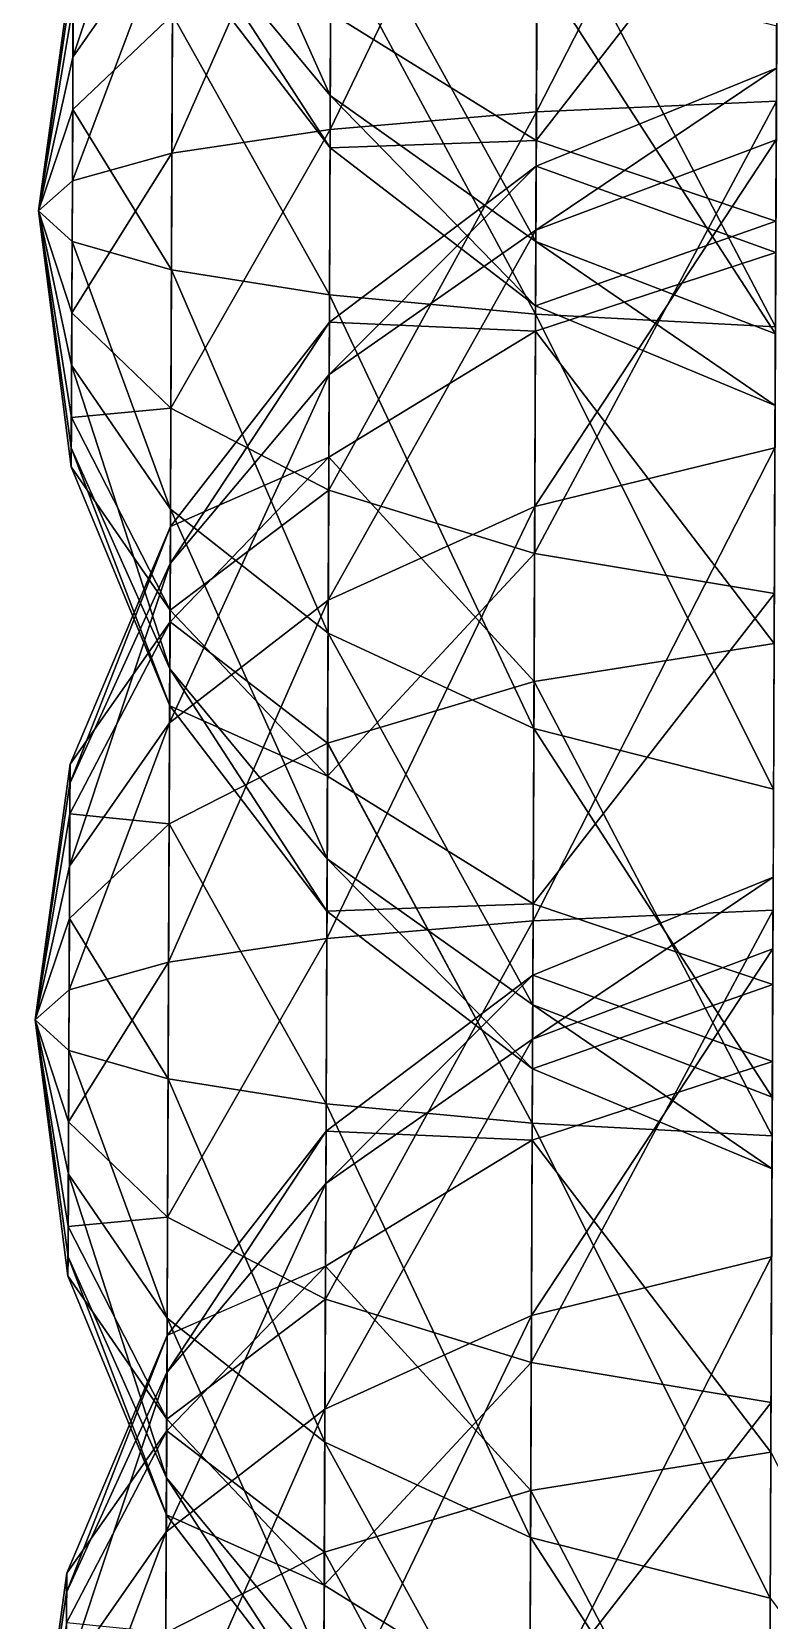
# Model space of a CAD drawing. Header units: metres. Extents: x -322 to 100, y -423 to 142.
# Drawn here: x -81.1 to -58.87, y -146.46 to -98.58 of the extents above; entities that cross this region are included whole.
import ezdxf

# ---------------------------------------------------------------- set-up
doc = ezdxf.new("R2010")
doc.units = ezdxf.units.M

msp = doc.modelspace()

# ---------------------------------------------------------------- linework, layer by layer
for points in [[(-58.594856, -86.74024, -1009.8299), (-65.837555, -88.50333, -1012.2316), (-65.88866, -100.99546, -1007.25073), (-65.88856, -100.99536, -1007.2506)], [(-58.594856, -86.74024, -1009.8299), (-65.88866, -100.99546, -1007.25073), (-58.65185, -100.67341, -1004.2744), (-58.651752, -100.67331, -1004.2743)], [(-65.837555, -88.50333, -1012.2316), (-72.06238, -91.32965, -1016.05225), (-72.104095, -101.529434, -1011.98535), (-72.104, -101.529335, -1011.9852)], [(-65.837555, -88.50333, -1012.2316), (-72.104095, -101.529434, -1011.98535), (-65.88866, -100.99546, -1007.25073), (-65.88856, -100.99536, -1007.2506)], [(-72.09988, -100.499695, -609.37573), (-76.84405, -94.7721, -606.92194), (-76.82438, -89.9639, -613.0186), (-76.82428, -89.9638, -613.0185)], [(-72.09988, -100.499695, -609.37573), (-76.82438, -89.9639, -613.0186), (-72.07206, -93.69986, -617.99774), (-72.07196, -93.69976, -617.9976)], [(-76.825424, -90.21841, -1027.128), (-79.84961, -96.853355, -1029.9855), (-79.85979, -99.34226, -1026.8297), (-79.85969, -99.34216, -1026.8296)], [(-76.825424, -90.21841, -1027.128), (-79.85979, -99.34226, -1026.8297), (-76.84509, -95.02661, -1021.0314), (-76.84499, -95.02651, -1021.03125)], [(-72.06238, -91.32965, -1016.05225), (-76.84509, -95.02661, -1021.0314), (-76.874596, -102.238945, -1018.15564), (-76.8745, -102.238846, -1018.1555)], [(-72.06238, -91.32965, -1016.05225), (-76.874596, -102.238945, -1018.15564), (-72.104095, -101.529434, -1011.98535), (-72.104, -101.529335, -1011.9852)], [(-65.848976, -91.29702, -577.1292), (-72.08969, -98.01068, -588.3091), (-65.89217, -101.856674, -585.45734), (-65.892075, -101.856575, -585.4572)], [(-58.61845, -92.51022, -574.3758), (-65.848976, -91.29702, -577.1292), (-65.89217, -101.856674, -585.45734), (-65.892075, -101.856575, -585.4572)], [(-58.61845, -92.51022, -574.3758), (-65.89217, -101.856674, -585.45734), (-58.66663, -104.28798, -583.6646), (-58.66653, -104.28788, -583.6645)], [(-58.67967, -107.473526, -1061.8296), (-65.85915, -93.783325, -1056.9208), (-58.618946, -92.62932, -1059.6742), (-58.618847, -92.62922, -1059.6741)], [(-65.90464, -104.905075, -611.2586), (-72.09988, -100.499695, -609.37573), (-72.07206, -93.69986, -617.99774), (-72.07196, -93.69976, -617.9976)], [(-65.9136, -107.09228, -1058.8533), (-72.08001, -95.640755, -1052.5408), (-65.85915, -93.783325, -1056.9208), (-65.859055, -93.783226, -1056.9207)], [(-65.90464, -104.905075, -611.2586), (-72.07206, -93.69986, -617.99774), (-65.870575, -96.57703, -621.81836), (-65.870476, -96.57693, -621.81824)], [(-58.67967, -107.473526, -1061.8296), (-65.9136, -107.09228, -1058.8533), (-65.85915, -93.783325, -1056.9208), (-65.859055, -93.783226, -1056.9207)], [(-72.10633, -102.07756, -598.509), (-76.84861, -95.887825, -599.238), (-76.84405, -94.7721, -606.92194), (-76.84395, -94.772, -606.9218)], [(-72.10633, -102.07756, -598.509), (-76.84405, -94.7721, -606.92194), (-72.09988, -100.499695, -609.37573), (-72.09978, -100.499596, -609.3756)], [(-76.84509, -95.02661, -1021.0314), (-79.85979, -99.34226, -1026.8297), (-79.87506, -103.075645, -1025.3411), (-79.87496, -103.07555, -1025.341)], [(-76.84509, -95.02661, -1021.0314), (-79.87506, -103.075645, -1025.3411), (-76.874596, -102.238945, -1018.15564), (-76.8745, -102.238846, -1018.1555)], [(-72.12446, -106.50747, -1054.1187), (-76.85757, -98.07502, -1046.8326), (-72.08001, -95.640755, -1052.5408), (-72.07991, -95.640656, -1052.5406)], [(-65.9136, -107.09228, -1058.8533), (-72.12446, -106.50747, -1054.1187), (-72.08001, -95.640755, -1052.5408), (-72.07991, -95.640656, -1052.5406)], [(-72.08969, -98.01068, -588.3091), (-76.84861, -95.887825, -599.238), (-72.10633, -102.07756, -598.509), (-72.10623, -102.07746, -598.50885)], [(-79.85333, -97.7644, -1037.6964), (-80.901, -103.982506, -1033.052), (-79.847244, -96.27582, -1033.963), (-79.847145, -96.27572, -1033.9629)], [(-79.847244, -96.27582, -1033.963), (-80.901, -103.982506, -1033.052), (-79.84961, -96.853355, -1029.9855), (-79.84951, -96.85326, -1029.9854)], [(-58.68054, -107.688034, -612.44226), (-65.90464, -104.905075, -611.2586), (-65.870575, -96.57703, -621.81836), (-65.870476, -96.57693, -621.81824)], [(-58.68054, -107.688034, -612.44226), (-65.870575, -96.57703, -621.81836), (-58.64254, -98.3993, -624.2201), (-58.64244, -98.3992, -624.22)], [(-79.84961, -96.853355, -1029.9855), (-80.901, -103.982506, -1033.052), (-79.85979, -99.34226, -1026.8297), (-79.85969, -99.34216, -1026.8296)], [(-79.86624, -100.92024, -1040.1854), (-80.901, -103.982506, -1033.052), (-79.85333, -97.7644, -1037.6964), (-79.85323, -97.7643, -1037.6963)], [(-76.85757, -98.07502, -1046.8326), (-79.86624, -100.92024, -1040.1854), (-79.85333, -97.7644, -1037.6964), (-79.85323, -97.7643, -1037.6963)], [(-76.889, -105.75895, -1047.9484), (-79.86624, -100.92024, -1040.1854), (-76.85757, -98.07502, -1046.8326), (-76.85747, -98.07492, -1046.8325)], [(-72.12446, -106.50747, -1054.1187), (-76.889, -105.75895, -1047.9484), (-76.85757, -98.07502, -1046.8326), (-76.85747, -98.07492, -1046.8325)], [(-65.89217, -101.856674, -585.45734), (-72.08969, -98.01068, -588.3091), (-72.10633, -102.07756, -598.509), (-72.10623, -102.07746, -598.50885)], [(-79.85979, -99.34226, -1026.8297), (-80.901, -103.982506, -1033.052), (-79.87506, -103.075645, -1025.3411), (-79.87496, -103.07555, -1025.341)], [(-58.64779, -99.68175, -868.5076), (-65.89533, -102.62843, -868.156), (-65.90324, -104.56091, -854.8469), (-65.90314, -104.560814, -854.8468)], [(-58.64779, -99.68175, -868.5076), (-65.90324, -104.56091, -854.8469), (-58.656605, -101.83715, -853.6633), (-58.656506, -101.83705, -853.6632)], [(-58.670513, -105.23721, -882.4409), (-65.89533, -102.62843, -868.156), (-58.64779, -99.68175, -868.5076), (-58.64769, -99.68165, -868.5075)], [(-65.912544, -106.83756, -597.9495), (-72.10633, -102.07756, -598.509), (-72.09988, -100.499695, -609.37573), (-72.09978, -100.499596, -609.3756)], [(-65.912544, -106.83756, -597.9495), (-72.09988, -100.499695, -609.37573), (-65.90464, -104.905075, -611.2586), (-65.90454, -104.904976, -611.2585)], [(-79.88251, -104.89773, -1040.763), (-80.901, -103.982506, -1033.052), (-79.86624, -100.92024, -1040.1854), (-79.86614, -100.92014, -1040.1853)], [(-76.889, -105.75895, -1047.9484), (-79.88251, -104.89773, -1040.763), (-79.86624, -100.92024, -1040.1854), (-79.86614, -100.92014, -1040.1853)], [(-65.88866, -100.99546, -1007.25073), (-72.104095, -101.529434, -1011.98535), (-72.148544, -112.39615, -1013.56323), (-72.148445, -112.39605, -1013.5631)], [(-65.88866, -100.99546, -1007.25073), (-72.148544, -112.39615, -1013.56323), (-65.9431, -114.304405, -1009.1832), (-65.943, -114.304306, -1009.1831)], [(-58.65185, -100.67341, -1004.2744), (-65.88866, -100.99546, -1007.25073), (-65.9431, -114.304405, -1009.1832), (-65.943, -114.304306, -1009.1831)], [(-58.65185, -100.67341, -1004.2744), (-65.9431, -114.304405, -1009.1832), (-58.712574, -115.51761, -1006.4298), (-58.712475, -115.51751, -1006.4297)], [(-72.104095, -101.529434, -1011.98535), (-76.874596, -102.238945, -1018.15564), (-76.90603, -109.922874, -1019.27136), (-76.90593, -109.922775, -1019.27124)], [(-72.104095, -101.529434, -1011.98535), (-76.90603, -109.922874, -1019.27136), (-72.148544, -112.39615, -1013.56323), (-72.148445, -112.39605, -1013.5631)], [(-65.89217, -101.856674, -585.45734), (-72.10633, -102.07756, -598.509), (-65.912544, -106.83756, -597.9495), (-65.912445, -106.83746, -597.9494)], [(-58.656605, -101.83715, -853.6633), (-65.90324, -104.56091, -854.8469), (-65.9373, -112.88898, -844.2872), (-65.9372, -112.88888, -844.28705)], [(-58.656605, -101.83715, -853.6633), (-65.9373, -112.88898, -844.2872), (-58.694603, -111.12589, -841.88544), (-58.694504, -111.12579, -841.8853)], [(-58.66663, -104.28798, -583.6646), (-65.89217, -101.856674, -585.45734), (-65.912544, -106.83756, -597.9495), (-65.912445, -106.83746, -597.9494)], [(-76.874596, -102.238945, -1018.15564), (-79.87506, -103.075645, -1025.3411), (-79.89133, -107.05314, -1025.9186), (-79.89123, -107.05304, -1025.9185)], [(-76.874596, -102.238945, -1018.15564), (-79.89133, -107.05314, -1025.9186), (-76.90603, -109.922874, -1019.27136), (-76.90593, -109.922775, -1019.27124)], [(-65.89533, -102.62843, -868.156), (-72.12785, -107.3376, -867.59656), (-72.13431, -108.91547, -856.7298), (-72.13421, -108.91537, -856.7297)], [(-65.89533, -102.62843, -868.156), (-72.13431, -108.91547, -856.7298), (-65.90324, -104.56091, -854.8469), (-65.90314, -104.560814, -854.8468)], [(-65.9157, -107.60933, -880.6482), (-72.12785, -107.3376, -867.59656), (-65.89533, -102.62843, -868.156), (-65.89523, -102.628334, -868.1559)], [(-58.670513, -105.23721, -882.4409), (-65.9157, -107.60933, -880.6482), (-65.89533, -102.62843, -868.156), (-65.89523, -102.628334, -868.1559)], [(-79.87506, -103.075645, -1025.3411), (-80.901, -103.982506, -1033.052), (-79.89133, -107.05314, -1025.9186), (-79.89123, -107.05304, -1025.9185)], [(-79.89133, -107.05314, -1025.9186), (-80.901, -103.982506, -1033.052), (-79.904236, -110.20898, -1028.4076), (-79.90414, -110.20888, -1028.4075)], [(-79.904236, -110.20898, -1028.4076), (-80.901, -103.982506, -1033.052), (-79.910324, -111.69756, -1032.141), (-79.910225, -111.697464, -1032.1409)], [(-79.910324, -111.69756, -1032.141), (-80.901, -103.982506, -1033.052), (-79.90796, -111.12002, -1036.1185), (-79.90786, -111.11992, -1036.1184)], [(-79.90796, -111.12002, -1036.1185), (-80.901, -103.982506, -1033.052), (-79.89778, -108.63111, -1039.2743), (-79.89768, -108.63101, -1039.2742)], [(-79.89778, -108.63111, -1039.2743), (-80.901, -103.982506, -1033.052), (-79.88251, -104.89773, -1040.763), (-79.88241, -104.89763, -1040.7628)], [(-58.66663, -104.28798, -583.6646), (-65.912544, -106.83756, -597.9495), (-58.689354, -109.843445, -597.5979), (-58.689255, -109.843346, -597.5978)], [(-65.90324, -104.56091, -854.8469), (-72.13431, -108.91547, -856.7298), (-72.162125, -115.7153, -848.1078), (-72.162025, -115.7152, -848.10767)], [(-65.90324, -104.56091, -854.8469), (-72.162125, -115.7153, -848.1078), (-65.9373, -112.88898, -844.2872), (-65.9372, -112.88888, -844.28705)], [(-76.9185, -112.97128, -1045.0726), (-79.89778, -108.63111, -1039.2743), (-79.88251, -104.89773, -1040.763), (-79.88241, -104.89763, -1040.7628)], [(-76.9185, -112.97128, -1045.0726), (-79.88251, -104.89773, -1040.763), (-76.889, -105.75895, -1047.9484), (-76.8889, -105.75885, -1047.9482)], [(-58.718693, -117.01497, -891.72974), (-65.9157, -107.60933, -880.6482), (-58.670513, -105.23721, -882.4409), (-58.670414, -105.237114, -882.4408)], [(-58.689354, -109.843445, -597.5979), (-65.912544, -106.83756, -597.9495), (-65.90464, -104.905075, -611.2586), (-65.90454, -104.904976, -611.2585)], [(-58.689354, -109.843445, -597.5979), (-65.90464, -104.905075, -611.2586), (-58.68054, -107.688034, -612.44226), (-58.68044, -107.687935, -612.44214)], [(-72.16618, -116.707245, -1050.0518), (-76.9185, -112.97128, -1045.0726), (-76.889, -105.75895, -1047.9484), (-76.8889, -105.75885, -1047.9482)], [(-72.16618, -116.707245, -1050.0518), (-76.889, -105.75895, -1047.9484), (-72.12446, -106.50747, -1054.1187), (-72.12436, -106.50737, -1054.1185)], [(-65.9647, -119.58441, -1053.8723), (-72.16618, -116.707245, -1050.0518), (-72.12446, -106.50747, -1054.1187), (-72.12436, -106.50737, -1054.1185)], [(-65.9647, -119.58441, -1053.8723), (-72.12446, -106.50747, -1054.1187), (-65.9136, -107.09228, -1058.8533), (-65.9135, -107.09218, -1058.8531)], [(-76.90603, -109.922874, -1019.27136), (-79.89133, -107.05314, -1025.9186), (-79.904236, -110.20898, -1028.4076), (-79.90414, -110.20888, -1028.4075)], [(-58.736664, -121.406685, -1056.274), (-65.9647, -119.58441, -1053.8723), (-65.9136, -107.09228, -1058.8533), (-65.9135, -107.09218, -1058.8531)], [(-58.736664, -121.406685, -1056.274), (-65.9136, -107.09228, -1058.8533), (-58.67967, -107.473526, -1061.8296), (-58.67957, -107.47343, -1061.8295)], [(-72.12785, -107.3376, -867.59656), (-76.92061, -113.488335, -866.86755), (-76.92517, -114.60406, -859.1836), (-76.92507, -114.60396, -859.1835)], [(-72.12785, -107.3376, -867.59656), (-76.92517, -114.60406, -859.1836), (-72.13431, -108.91547, -856.7298), (-72.13421, -108.91537, -856.7297)], [(-72.144485, -111.40449, -877.79645), (-76.92061, -113.488335, -866.86755), (-72.12785, -107.3376, -867.59656), (-72.127754, -107.3375, -867.59644)], [(-65.9157, -107.60933, -880.6482), (-72.144485, -111.40449, -877.79645), (-72.12785, -107.3376, -867.59656), (-72.127754, -107.3375, -867.59644)], [(-65.9589, -118.168976, -888.9763), (-72.144485, -111.40449, -877.79645), (-65.9157, -107.60933, -880.6482), (-65.9156, -107.60923, -880.6481)], [(-58.718693, -117.01497, -891.72974), (-65.9589, -118.168976, -888.9763), (-65.9157, -107.60933, -880.6482), (-65.9156, -107.60923, -880.6481)], [(-65.9157, -107.60933, -880.6482), (-65.9157, -107.60933, -880.6482), (-65.9589, -118.168976, -888.9763), (-65.9588, -118.16888, -888.9762)], [(-76.93817, -117.77949, -1038.976), (-79.90796, -111.12002, -1036.1185), (-79.89778, -108.63111, -1039.2743), (-79.89768, -108.63101, -1039.2742)], [(-76.93817, -117.77949, -1038.976), (-79.89778, -108.63111, -1039.2743), (-76.9185, -112.97128, -1045.0726), (-76.9184, -112.97118, -1045.0725)], [(-72.13431, -108.91547, -856.7298), (-76.92517, -114.60406, -859.1836), (-76.94484, -119.41226, -853.0869), (-76.94474, -119.41216, -853.0868)], [(-72.13431, -108.91547, -856.7298), (-76.94484, -119.41226, -853.0869), (-72.162125, -115.7153, -848.1078), (-72.162025, -115.7152, -848.10767)], [(-76.90603, -109.922874, -1019.27136), (-79.904236, -110.20898, -1028.4076), (-76.93097, -116.01949, -1024.0796), (-76.93087, -116.019394, -1024.0795)], [(-72.148544, -112.39615, -1013.56323), (-76.90603, -109.922874, -1019.27136), (-76.93097, -116.01949, -1024.0796), (-76.93087, -116.019394, -1024.0795)], [(-76.93097, -116.01949, -1024.0796), (-79.904236, -110.20898, -1028.4076), (-79.910324, -111.69756, -1032.141), (-79.910225, -111.697464, -1032.1409)], [(-76.94273, -118.89521, -1031.292), (-79.910324, -111.69756, -1032.141), (-79.90796, -111.12002, -1036.1185), (-79.90786, -111.11992, -1036.1184)], [(-76.94273, -118.89521, -1031.292), (-79.90796, -111.12002, -1036.1185), (-76.93817, -117.77949, -1038.976), (-76.93807, -117.77939, -1038.9758)], [(-72.179756, -120.026405, -884.5963), (-76.93237, -116.36406, -874.07996), (-72.144485, -111.40449, -877.79645), (-72.14439, -111.40439, -877.7963)], [(-72.144485, -111.40449, -877.79645), (-76.93237, -116.36406, -874.07996), (-76.92061, -113.488335, -866.86755), (-76.92051, -113.488235, -866.86743)], [(-65.9589, -118.168976, -888.9763), (-72.179756, -120.026405, -884.5963), (-72.144485, -111.40449, -877.79645), (-72.14439, -111.40439, -877.7963)], [(-72.144485, -111.40449, -877.79645), (-72.144485, -111.40449, -877.79645), (-72.179756, -120.026405, -884.5963), (-72.17966, -120.026306, -884.5962)], [(-58.694603, -111.12589, -841.88544), (-65.9373, -112.88898, -844.2872), (-65.9884, -125.38111, -839.3063), (-65.988304, -125.38101, -839.30615)], [(-58.694603, -111.12589, -841.88544), (-65.9884, -125.38111, -839.3063), (-58.7516, -125.05906, -836.32996), (-58.7515, -125.05896, -836.32983)], [(-76.93097, -116.01949, -1024.0796), (-79.910324, -111.69756, -1032.141), (-76.94273, -118.89521, -1031.292), (-76.942635, -118.89511, -1031.2919)], [(-72.148544, -112.39615, -1013.56323), (-76.93097, -116.01949, -1024.0796), (-72.18382, -121.01807, -1020.3631), (-72.18372, -121.01797, -1020.363)], [(-65.9431, -114.304405, -1009.1832), (-72.148544, -112.39615, -1013.56323), (-72.18382, -121.01807, -1020.3631), (-72.18372, -121.01797, -1020.363)], [(-72.194, -123.50708, -1041.4298), (-76.93817, -117.77949, -1038.976), (-76.9185, -112.97128, -1045.0726), (-76.9184, -112.97118, -1045.0725)], [(-72.194, -123.50708, -1041.4298), (-76.9185, -112.97128, -1045.0726), (-72.16618, -116.707245, -1050.0518), (-72.166084, -116.707146, -1050.0516)], [(-65.9373, -112.88898, -844.2872), (-72.162125, -115.7153, -848.1078), (-72.20384, -125.915085, -844.0409), (-72.20374, -125.914986, -844.0408)], [(-65.9373, -112.88898, -844.2872), (-72.20384, -125.915085, -844.0409), (-65.9884, -125.38111, -839.3063), (-65.988304, -125.38101, -839.30615)], [(-76.92061, -113.488335, -866.86755), (-79.94699, -120.66147, -866.0186), (-79.949356, -121.239006, -862.0411), (-79.94926, -121.23891, -862.04095)], [(-76.92061, -113.488335, -866.86755), (-79.949356, -121.239006, -862.0411), (-76.92517, -114.60406, -859.1836), (-76.92507, -114.60396, -859.1835)], [(-76.93237, -116.36406, -874.07996), (-79.94699, -120.66147, -866.0186), (-76.92061, -113.488335, -866.86755), (-76.92051, -113.488235, -866.86743)], [(-65.9431, -114.304405, -1009.1832), (-72.18382, -121.01807, -1020.3631), (-65.9863, -124.86406, -1017.51135), (-65.9862, -124.86396, -1017.5112)], [(-58.712574, -115.51761, -1006.4298), (-65.9431, -114.304405, -1009.1832), (-65.9863, -124.86406, -1017.51135), (-65.9862, -124.86396, -1017.5112)], [(-76.92517, -114.60406, -859.1836), (-79.949356, -121.239006, -862.0411), (-79.95953, -123.72791, -858.8852), (-79.959435, -123.72781, -858.8851)], [(-76.92517, -114.60406, -859.1836), (-79.95953, -123.72791, -858.8852), (-76.94484, -119.41226, -853.0869), (-76.94474, -119.41216, -853.0868)], [(-72.162125, -115.7153, -848.1078), (-76.94484, -119.41226, -853.0869), (-76.97434, -126.624596, -850.2112), (-76.97424, -126.6245, -850.21106)], [(-72.162125, -115.7153, -848.1078), (-76.97434, -126.624596, -850.2112), (-72.20384, -125.915085, -844.0409), (-72.20374, -125.914986, -844.0408)], [(-58.712574, -115.51761, -1006.4298), (-65.9863, -124.86406, -1017.51135), (-58.760754, -127.295364, -1015.7186), (-58.760654, -127.295265, -1015.7185)], [(-72.18382, -121.01807, -1020.3631), (-76.93097, -116.01949, -1024.0796), (-76.94273, -118.89521, -1031.292), (-76.942635, -118.89511, -1031.2919)], [(-76.95731, -122.46067, -878.8882), (-79.95308, -122.15005, -869.752), (-76.93237, -116.36406, -874.07996), (-76.932274, -116.36396, -874.07983)], [(-76.93237, -116.36406, -874.07996), (-79.95308, -122.15005, -869.752), (-79.94699, -120.66147, -866.0186), (-79.94689, -120.66137, -866.0185)], [(-72.179756, -120.026405, -884.5963), (-76.95731, -122.46067, -878.8882), (-76.93237, -116.36406, -874.07996), (-76.932274, -116.36396, -874.07983)], [(-76.93237, -116.36406, -874.07996), (-76.93237, -116.36406, -874.07996), (-76.95731, -122.46067, -878.8882), (-76.957214, -122.46057, -878.88806)], [(-65.998764, -127.91246, -1043.3126), (-72.194, -123.50708, -1041.4298), (-72.16618, -116.707245, -1050.0518), (-72.166084, -116.707146, -1050.0516)], [(-65.998764, -127.91246, -1043.3126), (-72.16618, -116.707245, -1050.0518), (-65.9647, -119.58441, -1053.8723), (-65.9646, -119.58431, -1053.8722)], [(-58.779415, -131.85918, -893.88513), (-65.9589, -118.168976, -888.9763), (-58.718693, -117.01497, -891.72974), (-58.718594, -117.01487, -891.7296)], [(-72.200455, -125.084946, -1030.563), (-76.94273, -118.89521, -1031.292), (-76.93817, -117.77949, -1038.976), (-76.93807, -117.77939, -1038.9758)], [(-72.200455, -125.084946, -1030.563), (-76.93817, -117.77949, -1038.976), (-72.194, -123.50708, -1041.4298), (-72.1939, -123.50698, -1041.4297)], [(-66.01334, -131.47794, -890.9088), (-72.179756, -120.026405, -884.5963), (-65.9589, -118.168976, -888.9763), (-65.9588, -118.16888, -888.9762)], [(-58.779415, -131.85918, -893.88513), (-66.01334, -131.47794, -890.9088), (-65.9589, -118.168976, -888.9763), (-65.9588, -118.16888, -888.9762)], [(-72.18382, -121.01807, -1020.3631), (-76.94273, -118.89521, -1031.292), (-72.200455, -125.084946, -1030.563), (-72.200356, -125.08485, -1030.5629)], [(-76.94484, -119.41226, -853.0869), (-79.95953, -123.72791, -858.8852), (-79.97481, -127.461296, -857.3966), (-79.97471, -127.4612, -857.3965)], [(-76.94484, -119.41226, -853.0869), (-79.97481, -127.461296, -857.3966), (-76.97434, -126.624596, -850.2112), (-76.97424, -126.6245, -850.21106)], [(-58.774662, -130.69542, -1044.4962), (-65.998764, -127.91246, -1043.3126), (-65.9647, -119.58441, -1053.8723), (-65.9646, -119.58431, -1053.8722)], [(-58.774662, -130.69542, -1044.4962), (-65.9647, -119.58441, -1053.8723), (-58.736664, -121.406685, -1056.274), (-58.736565, -121.406586, -1056.2739)], [(-72.224205, -130.89311, -886.1742), (-76.95731, -122.46067, -878.8882), (-72.179756, -120.026405, -884.5963), (-72.17966, -120.026306, -884.5962)], [(-66.01334, -131.47794, -890.9088), (-72.224205, -130.89311, -886.1742), (-72.179756, -120.026405, -884.5963), (-72.17966, -120.026306, -884.5962)], [(-79.95308, -122.15005, -869.752), (-81.00075, -128.36816, -865.10754), (-79.94699, -120.66147, -866.0186), (-79.94689, -120.66137, -866.0185)], [(-79.94699, -120.66147, -866.0186), (-81.00075, -128.36816, -865.10754), (-79.949356, -121.239006, -862.0411), (-79.94926, -121.23891, -862.04095)], [(-65.9863, -124.86406, -1017.51135), (-72.18382, -121.01807, -1020.3631), (-72.200455, -125.084946, -1030.563), (-72.200356, -125.08485, -1030.5629)], [(-79.949356, -121.239006, -862.0411), (-81.00075, -128.36816, -865.10754), (-79.95953, -123.72791, -858.8852), (-79.959435, -123.72781, -858.8851)], [(-79.96599, -125.30589, -872.24097), (-81.00075, -128.36816, -865.10754), (-79.95308, -122.15005, -869.752), (-79.95298, -122.14995, -869.7519)], [(-76.95731, -122.46067, -878.8882), (-79.96599, -125.30589, -872.24097), (-79.95308, -122.15005, -869.752), (-79.95298, -122.14995, -869.7519)], [(-76.98875, -130.14459, -880.0039), (-79.96599, -125.30589, -872.24097), (-76.95731, -122.46067, -878.8882), (-76.957214, -122.46057, -878.88806)], [(-72.224205, -130.89311, -886.1742), (-76.98875, -130.14459, -880.0039), (-76.95731, -122.46067, -878.8882), (-76.957214, -122.46057, -878.88806)], [(-66.00667, -129.84496, -1030.0035), (-72.200455, -125.084946, -1030.563), (-72.194, -123.50708, -1041.4298), (-72.1939, -123.50698, -1041.4297)], [(-66.00667, -129.84496, -1030.0035), (-72.194, -123.50708, -1041.4298), (-65.998764, -127.91246, -1043.3126), (-65.998665, -127.91236, -1043.3125)], [(-79.95953, -123.72791, -858.8852), (-81.00075, -128.36816, -865.10754), (-79.97481, -127.461296, -857.3966), (-79.97471, -127.4612, -857.3965)], [(-58.747536, -124.0674, -700.5632), (-65.99508, -127.014084, -700.21155), (-66.00298, -128.94656, -686.90247), (-66.002884, -128.94646, -686.90234)], [(-58.747536, -124.0674, -700.5632), (-66.00298, -128.94656, -686.90247), (-58.75635, -126.2228, -685.7189), (-58.756252, -126.2227, -685.71875)], [(-58.77026, -129.62286, -714.49646), (-65.99508, -127.014084, -700.21155), (-58.747536, -124.0674, -700.5632), (-58.747437, -124.0673, -700.56305)], [(-65.9863, -124.86406, -1017.51135), (-72.200455, -125.084946, -1030.563), (-66.00667, -129.84496, -1030.0035), (-66.00657, -129.84485, -1030.0034)], [(-58.760754, -127.295364, -1015.7186), (-65.9863, -124.86406, -1017.51135), (-66.00667, -129.84496, -1030.0035), (-66.00657, -129.84485, -1030.0034)], [(-79.982254, -129.28339, -872.8185), (-81.00075, -128.36816, -865.10754), (-79.96599, -125.30589, -872.24097), (-79.96589, -125.30579, -872.24084)], [(-76.98875, -130.14459, -880.0039), (-79.982254, -129.28339, -872.8185), (-79.96599, -125.30589, -872.24097), (-79.96589, -125.30579, -872.24084)], [(-65.9884, -125.38111, -839.3063), (-72.20384, -125.915085, -844.0409), (-72.24829, -136.7818, -845.6188), (-72.24819, -136.7817, -845.61865)], [(-65.9884, -125.38111, -839.3063), (-72.24829, -136.7818, -845.6188), (-66.04285, -138.69006, -841.2388), (-66.04275, -138.68996, -841.23865)], [(-58.7516, -125.05906, -836.32996), (-65.9884, -125.38111, -839.3063), (-66.04285, -138.69006, -841.2388), (-66.04275, -138.68996, -841.23865)], [(-58.7516, -125.05906, -836.32996), (-66.04285, -138.69006, -841.2388), (-58.81232, -139.90326, -838.48535), (-58.81222, -139.90315, -838.4852)], [(-72.20384, -125.915085, -844.0409), (-76.97434, -126.624596, -850.2112), (-77.005775, -134.30852, -851.3269), (-77.00568, -134.30841, -851.3268)], [(-72.20384, -125.915085, -844.0409), (-77.005775, -134.30852, -851.3269), (-72.24829, -136.7818, -845.6188), (-72.24819, -136.7817, -845.61865)], [(-58.75635, -126.2228, -685.7189), (-66.00298, -128.94656, -686.90247), (-66.03705, -137.27463, -676.3427), (-66.03695, -137.27452, -676.3426)], [(-58.75635, -126.2228, -685.7189), (-66.03705, -137.27463, -676.3427), (-58.79435, -135.51154, -673.941), (-58.79425, -135.51143, -673.94086)], [(-76.97434, -126.624596, -850.2112), (-79.97481, -127.461296, -857.3966), (-79.99107, -131.43878, -857.9741), (-79.990974, -131.43867, -857.974)], [(-76.97434, -126.624596, -850.2112), (-79.99107, -131.43878, -857.9741), (-77.005775, -134.30852, -851.3269), (-77.00568, -134.30841, -851.3268)], [(-65.99508, -127.014084, -700.21155), (-72.2276, -131.72325, -699.6521), (-72.234055, -133.30112, -688.78534), (-72.233955, -133.30101, -688.7852)], [(-65.99508, -127.014084, -700.21155), (-72.234055, -133.30112, -688.78534), (-66.00298, -128.94656, -686.90247), (-66.002884, -128.94646, -686.90234)], [(-66.01545, -131.99498, -712.70374), (-72.2276, -131.72325, -699.6521), (-65.99508, -127.014084, -700.21155), (-65.99498, -127.013985, -700.2114)], [(-58.77026, -129.62286, -714.49646), (-66.01545, -131.99498, -712.70374), (-65.99508, -127.014084, -700.21155), (-65.99498, -127.013985, -700.2114)], [(-58.760754, -127.295364, -1015.7186), (-66.00667, -129.84496, -1030.0035), (-58.783478, -132.85083, -1029.6519), (-58.78338, -132.85072, -1029.6517)], [(-79.97481, -127.461296, -857.3966), (-81.00075, -128.36816, -865.10754), (-79.99107, -131.43878, -857.9741), (-79.990974, -131.43867, -857.974)], [(-58.783478, -132.85083, -1029.6519), (-66.00667, -129.84496, -1030.0035), (-65.998764, -127.91246, -1043.3126), (-65.998665, -127.91236, -1043.3125)], [(-58.783478, -132.85083, -1029.6519), (-65.998764, -127.91246, -1043.3126), (-58.774662, -130.69542, -1044.4962), (-58.774563, -130.69531, -1044.4961)], [(-79.99107, -131.43878, -857.9741), (-81.00075, -128.36816, -865.10754), (-80.00398, -134.59464, -860.4631), (-80.00388, -134.59453, -860.46295)], [(-80.00398, -134.59464, -860.4631), (-81.00075, -128.36816, -865.10754), (-80.01007, -136.0832, -864.1965), (-80.00997, -136.0831, -864.19635)], [(-80.01007, -136.0832, -864.1965), (-81.00075, -128.36816, -865.10754), (-80.007706, -135.50568, -868.174), (-80.00761, -135.50557, -868.1739)], [(-80.007706, -135.50568, -868.174), (-81.00075, -128.36816, -865.10754), (-79.99753, -133.01675, -871.3299), (-79.99743, -133.01665, -871.3298)], [(-79.99753, -133.01675, -871.3299), (-81.00075, -128.36816, -865.10754), (-79.982254, -129.28339, -872.8185), (-79.982155, -129.28328, -872.81836)], [(-66.00298, -128.94656, -686.90247), (-72.234055, -133.30112, -688.78534), (-72.26187, -140.10095, -680.1633), (-72.26177, -140.10085, -680.1632)], [(-66.00298, -128.94656, -686.90247), (-72.26187, -140.10095, -680.1633), (-66.03705, -137.27463, -676.3427), (-66.03695, -137.27452, -676.3426)], [(-77.01825, -137.35693, -877.1282), (-79.99753, -133.01675, -871.3299), (-79.982254, -129.28339, -872.8185), (-79.982155, -129.28328, -872.81836)], [(-77.01825, -137.35693, -877.1282), (-79.982254, -129.28339, -872.8185), (-76.98875, -130.14459, -880.0039), (-76.98865, -130.14449, -880.0038)], [(-58.81844, -141.40062, -723.7853), (-66.01545, -131.99498, -712.70374), (-58.77026, -129.62286, -714.49646), (-58.77016, -129.62276, -714.49634)], [(-72.26593, -141.0929, -882.1073), (-77.01825, -137.35693, -877.1282), (-76.98875, -130.14459, -880.0039), (-76.98865, -130.14449, -880.0038)], [(-72.26593, -141.0929, -882.1073), (-76.98875, -130.14459, -880.0039), (-72.224205, -130.89311, -886.1742), (-72.224106, -130.893, -886.1741)], [(-66.064445, -143.97006, -885.9279), (-72.26593, -141.0929, -882.1073), (-72.224205, -130.89311, -886.1742), (-72.224106, -130.893, -886.1741)], [(-66.064445, -143.97006, -885.9279), (-72.224205, -130.89311, -886.1742), (-66.01334, -131.47794, -890.9088), (-66.013245, -131.47783, -890.9087)], [(-77.005775, -134.30852, -851.3269), (-79.99107, -131.43878, -857.9741), (-80.00398, -134.59464, -860.4631), (-80.00388, -134.59453, -860.46295)], [(-58.83641, -145.79233, -888.32965), (-66.064445, -143.97006, -885.9279), (-66.01334, -131.47794, -890.9088), (-66.013245, -131.47783, -890.9087)], [(-58.83641, -145.79233, -888.32965), (-66.01334, -131.47794, -890.9088), (-58.779415, -131.85918, -893.88513), (-58.779316, -131.85907, -893.885)], [(-72.2276, -131.72325, -699.6521), (-77.020355, -137.874, -698.9231), (-77.02492, -138.9897, -691.23914), (-77.02482, -138.9896, -691.239)], [(-72.2276, -131.72325, -699.6521), (-77.02492, -138.9897, -691.23914), (-72.234055, -133.30112, -688.78534), (-72.233955, -133.30101, -688.7852)], [(-72.24423, -135.79013, -709.852), (-77.020355, -137.874, -698.9231), (-72.2276, -131.72325, -699.6521), (-72.2275, -131.72314, -699.652)], [(-66.01545, -131.99498, -712.70374), (-72.24423, -135.79013, -709.852), (-72.2276, -131.72325, -699.6521), (-72.2275, -131.72314, -699.652)], [(-66.05865, -142.55463, -721.03186), (-72.24423, -135.79013, -709.852), (-66.01545, -131.99498, -712.70374), (-66.01535, -131.99487, -712.7036)], [(-58.81844, -141.40062, -723.7853), (-66.05865, -142.55463, -721.03186), (-66.01545, -131.99498, -712.70374), (-66.01535, -131.99487, -712.7036)], [(-66.01545, -131.99498, -712.70374), (-66.01545, -131.99498, -712.70374), (-66.05865, -142.55463, -721.03186), (-66.05855, -142.55452, -721.03174)], [(-77.03792, -142.16515, -871.0315), (-80.007706, -135.50568, -868.174), (-79.99753, -133.01675, -871.3299), (-79.99743, -133.01665, -871.3298)], [(-77.03792, -142.16515, -871.0315), (-79.99753, -133.01675, -871.3299), (-77.01825, -137.35693, -877.1282), (-77.01815, -137.35683, -877.12805)], [(-72.234055, -133.30112, -688.78534), (-77.02492, -138.9897, -691.23914), (-77.044586, -143.79791, -685.14246), (-77.04449, -143.7978, -685.14233)], [(-72.234055, -133.30112, -688.78534), (-77.044586, -143.79791, -685.14246), (-72.26187, -140.10095, -680.1633), (-72.26177, -140.10085, -680.1632)], [(-77.005775, -134.30852, -851.3269), (-80.00398, -134.59464, -860.4631), (-77.030716, -140.40514, -856.13513), (-77.03062, -140.40503, -856.135)], [(-72.24829, -136.7818, -845.6188), (-77.005775, -134.30852, -851.3269), (-77.030716, -140.40514, -856.13513), (-77.03062, -140.40503, -856.135)], [(-77.030716, -140.40514, -856.13513), (-80.00398, -134.59464, -860.4631), (-80.01007, -136.0832, -864.1965), (-80.00997, -136.0831, -864.19635)], [(-77.04248, -143.28085, -863.34753), (-80.01007, -136.0832, -864.1965), (-80.007706, -135.50568, -868.174), (-80.00761, -135.50557, -868.1739)], [(-77.04248, -143.28085, -863.34753), (-80.007706, -135.50568, -868.174), (-77.03792, -142.16515, -871.0315), (-77.03782, -142.16504, -871.0314)], [(-72.2795, -144.41205, -716.65186), (-77.03212, -140.74971, -706.1355), (-72.24423, -135.79013, -709.852), (-72.24413, -135.79002, -709.85187)], [(-72.24423, -135.79013, -709.852), (-77.03212, -140.74971, -706.1355), (-77.020355, -137.874, -698.9231), (-77.020256, -137.87389, -698.923)], [(-66.05865, -142.55463, -721.03186), (-72.2795, -144.41205, -716.65186), (-72.24423, -135.79013, -709.852), (-72.24413, -135.79002, -709.85187)], [(-72.24423, -135.79013, -709.852), (-72.24423, -135.79013, -709.852), (-72.2795, -144.41205, -716.65186), (-72.2794, -144.41194, -716.65173)], [(-58.79435, -135.51154, -673.941), (-66.03705, -137.27463, -676.3427), (-66.08815, -149.76675, -671.3618), (-66.08805, -149.76665, -671.3617)], [(-58.79435, -135.51154, -673.941), (-66.08815, -149.76675, -671.3618), (-58.851345, -149.4447, -668.3855), (-58.851246, -149.4446, -668.3854)], [(-77.030716, -140.40514, -856.13513), (-80.01007, -136.0832, -864.1965), (-77.04248, -143.28085, -863.34753), (-77.04238, -143.28075, -863.3474)], [(-72.24829, -136.7818, -845.6188), (-77.030716, -140.40514, -856.13513), (-72.28357, -145.40372, -852.41864), (-72.28347, -145.40361, -852.4185)], [(-66.04285, -138.69006, -841.2388), (-72.24829, -136.7818, -845.6188), (-72.28357, -145.40372, -852.41864), (-72.28347, -145.40361, -852.4185)], [(-72.29375, -147.89273, -873.4853), (-77.03792, -142.16515, -871.0315), (-77.01825, -137.35693, -877.1282), (-77.01815, -137.35683, -877.12805)], [(-72.29375, -147.89273, -873.4853), (-77.01825, -137.35693, -877.1282), (-72.26593, -141.0929, -882.1073), (-72.26583, -141.09279, -882.1072)], [(-66.03705, -137.27463, -676.3427), (-72.26187, -140.10095, -680.1633), (-72.30359, -150.30074, -676.09644), (-72.30349, -150.30063, -676.0963)], [(-66.03705, -137.27463, -676.3427), (-72.30359, -150.30074, -676.09644), (-66.08815, -149.76675, -671.3618), (-66.08805, -149.76665, -671.3617)], [(-77.020355, -137.874, -698.9231), (-80.04674, -145.04712, -698.07416), (-80.0491, -145.62465, -694.0966), (-80.049, -145.62454, -694.0965)], [(-77.020355, -137.874, -698.9231), (-80.0491, -145.62465, -694.0966), (-77.02492, -138.9897, -691.23914), (-77.02482, -138.9896, -691.239)], [(-77.03212, -140.74971, -706.1355), (-80.04674, -145.04712, -698.07416), (-77.020355, -137.874, -698.9231), (-77.020256, -137.87389, -698.923)], [(-66.04285, -138.69006, -841.2388), (-72.28357, -145.40372, -852.41864), (-66.086044, -149.24971, -849.5669), (-66.085945, -149.2496, -849.5668)], [(-58.81232, -139.90326, -838.48535), (-66.04285, -138.69006, -841.2388), (-66.086044, -149.24971, -849.5669), (-66.085945, -149.2496, -849.5668)], [(-77.02492, -138.9897, -691.23914), (-80.0491, -145.62465, -694.0966), (-80.05928, -148.11357, -690.94073), (-80.05918, -148.11346, -690.9406)], [(-77.02492, -138.9897, -691.23914), (-80.05928, -148.11357, -690.94073), (-77.044586, -143.79791, -685.14246), (-77.04449, -143.7978, -685.14233)], [(-72.26187, -140.10095, -680.1633), (-77.044586, -143.79791, -685.14246), (-77.07409, -151.01025, -682.2667), (-77.07399, -151.01015, -682.2666)], [(-72.26187, -140.10095, -680.1633), (-77.07409, -151.01025, -682.2667), (-72.30359, -150.30074, -676.09644), (-72.30349, -150.30063, -676.0963)], [(-58.81232, -139.90326, -838.48535), (-66.086044, -149.24971, -849.5669), (-58.8605, -151.68102, -847.7742), (-58.8604, -151.68091, -847.77405)], [(-77.05706, -146.84633, -710.9437), (-80.052826, -146.5357, -701.80756), (-77.03212, -140.74971, -706.1355), (-77.03202, -140.7496, -706.1354)], [(-77.03212, -140.74971, -706.1355), (-80.052826, -146.5357, -701.80756), (-80.04674, -145.04712, -698.07416), (-80.04664, -145.04701, -698.07404)], [(-72.2795, -144.41205, -716.65186), (-77.05706, -146.84633, -710.9437), (-77.03212, -140.74971, -706.1355), (-77.03202, -140.7496, -706.1354)], [(-77.03212, -140.74971, -706.1355), (-77.03212, -140.74971, -706.1355), (-77.05706, -146.84633, -710.9437), (-77.05696, -146.84622, -710.9436)], [(-72.28357, -145.40372, -852.41864), (-77.030716, -140.40514, -856.13513), (-77.04248, -143.28085, -863.34753), (-77.04238, -143.28075, -863.3474)], [(-66.09851, -152.29811, -875.36816), (-72.29375, -147.89273, -873.4853), (-72.26593, -141.0929, -882.1073), (-72.26583, -141.09279, -882.1072)], [(-66.09851, -152.29811, -875.36816), (-72.26593, -141.0929, -882.1073), (-66.064445, -143.97006, -885.9279), (-66.06435, -143.96996, -885.9278)], [(-58.87916, -156.24483, -725.9407), (-66.05865, -142.55463, -721.03186), (-58.81844, -141.40062, -723.7853), (-58.81834, -141.40051, -723.78516)], [(-51.115143, -156.39653, -726.9559), (-58.87916, -156.24483, -725.9407), (-58.81844, -141.40062, -723.7853), (-58.81834, -141.40051, -723.78516)], [(-72.3002, -149.4706, -862.6185), (-77.04248, -143.28085, -863.34753), (-77.03792, -142.16515, -871.0315), (-77.03782, -142.16504, -871.0314)], [(-72.3002, -149.4706, -862.6185), (-77.03792, -142.16515, -871.0315), (-72.29375, -147.89273, -873.4853), (-72.29365, -147.89262, -873.48517)], [(-66.11309, -155.86359, -722.96436), (-72.2795, -144.41205, -716.65186), (-66.05865, -142.55463, -721.03186), (-66.05855, -142.55452, -721.03174)], [(-58.87916, -156.24483, -725.9407), (-66.11309, -155.86359, -722.96436), (-66.05865, -142.55463, -721.03186), (-66.05855, -142.55452, -721.03174)], [(-72.28357, -145.40372, -852.41864), (-77.04248, -143.28085, -863.34753), (-72.3002, -149.4706, -862.6185), (-72.3001, -149.47049, -862.6184)], [(-77.044586, -143.79791, -685.14246), (-80.05928, -148.11357, -690.94073), (-80.074554, -151.84694, -689.45215), (-80.074455, -151.84683, -689.452)], [(-77.044586, -143.79791, -685.14246), (-80.074554, -151.84694, -689.45215), (-77.07409, -151.01025, -682.2667), (-77.07399, -151.01015, -682.2666)], [(-58.87441, -155.08107, -876.5518), (-66.09851, -152.29811, -875.36816), (-66.064445, -143.97006, -885.9279), (-66.06435, -143.96996, -885.9278)], [(-58.87441, -155.08107, -876.5518), (-66.064445, -143.97006, -885.9279), (-58.83641, -145.79233, -888.32965), (-58.83631, -145.79222, -888.3295)], [(-72.32395, -155.27876, -718.22974), (-77.05706, -146.84633, -710.9437), (-72.2795, -144.41205, -716.65186), (-72.2794, -144.41194, -716.65173)], [(-66.11309, -155.86359, -722.96436), (-72.32395, -155.27876, -718.22974), (-72.2795, -144.41205, -716.65186), (-72.2794, -144.41194, -716.65173)], [(-80.052826, -146.5357, -701.80756), (-81.100494, -152.75381, -697.1631), (-80.04674, -145.04712, -698.07416), (-80.04664, -145.04701, -698.07404)], [(-80.04674, -145.04712, -698.07416), (-81.100494, -152.75381, -697.1631), (-80.0491, -145.62465, -694.0966), (-80.049, -145.62454, -694.0965)], [(-66.086044, -149.24971, -849.5669), (-72.28357, -145.40372, -852.41864), (-72.3002, -149.4706, -862.6185), (-72.3001, -149.47049, -862.6184)], [(-80.0491, -145.62465, -694.0966), (-81.100494, -152.75381, -697.1631), (-80.05928, -148.11357, -690.94073), (-80.05918, -148.11346, -690.9406)], [(-51.11374, -156.05196, -876.9555), (-58.87441, -155.08107, -876.5518), (-58.83641, -145.79233, -888.32965), (-58.83631, -145.79222, -888.3295)]]:
    msp.add_3dface(points)

doc.saveas('drawing.dxf')
